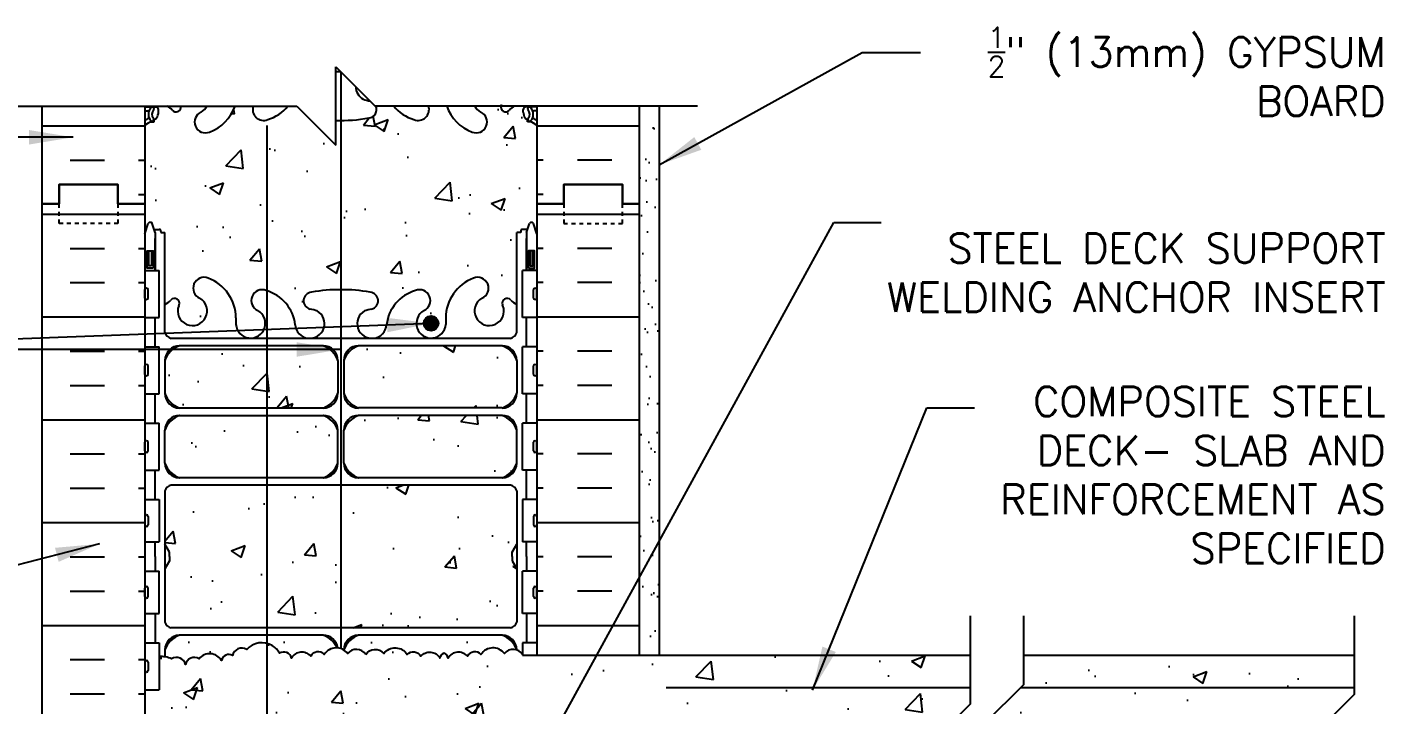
# Model space of a CAD drawing. Header units: inches. Extents: x 327.1 to 422.2, y 123.4 to 189.9.
# Drawn here: x 387.33 to 422.2, y 172.58 to 189.88 of the extents above; entities that cross this region are included whole.
import ezdxf

# ---------------------------------------------------------------- set-up
doc = ezdxf.new("R2010")
doc.units = ezdxf.units.IN
doc.header["$LTSCALE"] = 0.5
doc.header["$MEASUREMENT"] = 0
doc.linetypes.add('DASHED2', pattern=[0.375, 0.25, -0.125])
for name, color, linetype in [('HATCH', 12, 'Continuous'), ('line25', 2, 'Continuous'), ('LINE3', 3, 'Continuous'), ('LINE50', 5, 'Continuous'), ('LINE9', 9, 'Continuous'), ('TEXT', 4, 'Continuous'), ('Web_Edge', 9, 'Continuous')]:
    doc.layers.add(name, color=color, linetype=linetype)
doc.styles.add('DIM', font='romans.shx', dxfattribs={"width": 0.7})
doc.styles.add('ROMANS', font='romans.shx', dxfattribs={"height": 0.75})
doc.styles.get("Standard").update_dxf_attribs({"font": 'romans.shx', "height": 0.75})
doc.linetypes.add('STEEL', pattern='A,0.5,-0.2,["X",Standard,S=0.1,R=0,X=-0.1,Y=-0.05],-0.1', length=0.8)
doc.dimstyles.new('ext_12', dxfattribs={"dimscale": 12, "dimtxt": 0.09375, "dimasz": 0.09375, "dimexe": 0.09375, "dimexo": 0.0625, "dimgap": 0.0625, "dimtad": 1, "dimdec": 1, "dimzin": 3, "dimdsep": 46, "dimlunit": 4, "dimtxsty": 'DIM', "dimcen": 0.09, "dimdle": 0.09375, "dimclrt": 4, "dimadec": 0, "dimazin": 0, "dimtfac": 1, "dimtdec": 1, "dimtmove": 2, "dimatfit": 3, "dimfxl": 1, "dimfrac": 2, "dimtolj": 1, "dimtzin": 0, "dimarcsym": 0})
pattern_1 = [(50, (0, 0), (3.5863, -0.31376), [0.375, -4.125]), (355, (0, 0), (-0.693757, 3.76096), [0.3, -3.3]), (100.45144, (0.299, -0.026), (2.892544, 3.4472), [0.3187, -3.50571]), (46.1842, (0, 1), (5.336207, -0.827596), [0.5625, -6.1875]), (96.6356, (0.4447, 0.931), (4.67331, 4.870593), [0.47805, -5.25857]), (351.1842, (0, 1), (4.67331, 4.87059), [0.45, -4.95]), (21, (0.5, 0.75), (2.984535, -2.013094), [0.375, -4.125]), (326, (0.5, 0.75), (1.216577, 3.62575), [0.3, -3.3]), (71.45144, (0.7487, 0.5822), (4.201112, 1.612656), [0.3187, -3.50571]), (37.5, (0, 0), (0.0607993, 1.6644693), [0, -3.26, 0, -3.35, 0, -3.3125]), (7.5, (0, 0), (1.315348, 1.9720586), [0, -1.91, 0, -3.185, 0, -1.2625]), (327.5, (-1.115, 0), (2.669112, -0.1127744), [0, -1.25, 0, -3.9, 0, -5.175]), (317.5, (-1.615, 0), (2.915931, 0.500525), [0, -1.625, 0, -2.59, 0, -3.675])]

msp = doc.modelspace()

# ---------------------------------------------------------------- hatches: boundary and pattern name
at = {"layer": 'HATCH'}
h = msp.add_hatch(dxfattribs=at)
h.set_pattern_fill('AR-CONC', color=256, scale=0.5)
h.set_pattern_definition(pattern_1)
h.paths.add_polyline_path([(399.822, 184.638), (399.922, 184.638), (399.922, 184.668, -0.414214), (399.972, 184.718), (400.098, 184.718), (400.141, 184.849, -0.725737), (400.247, 184.868), (400.332, 184.607), (400.332, 185.367), (400.332, 187.367, 0.08841), (400.186, 187.464), (400.096, 187.464), (400.096, 187.506, -0.249069), (399.986, 187.713), (399.986, 187.78, -0.414214), (400.048, 187.843), (399.73, 187.845, 0.072489), (399.633, 187.762, -0.764001), (399.416, 187.867), (398.749, 187.867, 0.143503), (398.895, 187.714, -1), (398.681, 187.203, -0.223023), (398.033, 187.867), (397.566, 187.867, -0.648279), (397.198, 187.52, -0.153931), (396.681, 187.867), (396.228, 187.867, -0.507939), (396.046, 187.562, -0.055842), (395.207, 187.5), (395.207, 186.867), (394.207, 187.867), (393.982, 187.867, -0.153931), (393.466, 187.52, -0.648279), (393.097, 187.867), (392.631, 187.867, -0.223023), (391.983, 187.203, -1), (391.769, 187.714, 0.143503), (391.915, 187.867), (391.248, 187.867, -0.763977), (391.03, 187.762, 0.09782), (390.895, 187.867), (390.615, 187.843, -0.414214), (390.678, 187.78), (390.678, 187.713, -0.249069), (390.568, 187.506), (390.568, 187.464), (390.478, 187.464, 0.088416), (390.332, 187.367), (390.332, 185.367), (390.332, 184.607), (390.411, 184.849, -0.725737), (390.517, 184.868), (390.566, 184.718), (390.692, 184.718, -0.414214), (390.742, 184.668), (390.742, 184.638), (390.842, 184.638), (390.842, 182.801, 0.108933), (390.994, 182.914, -0.8344), (391.206, 182.788), (391.194, 182.767, 2.155404), (391.733, 182.961, -1), (391.947, 183.473, -0.311223), (392.655, 182.457), (392.655, 182.292, 1.661382), (393.216, 182.644, -1), (393.43, 183.155, -0.307094), (394.168, 182.26, 1.604516), (394.727, 182.636, 0.044004), (394.586, 182.675, -0.921438), (394.582, 183.114, -0.049932), (395.332, 183.178, -0.049932), (396.082, 183.114, -0.921438), (396.078, 182.675, 0.044004), (395.937, 182.636, 1.604516), (396.495, 182.26, -0.307094), (397.234, 183.155, -1), (397.448, 182.644, 1.661382), (398.009, 182.292), (398.008, 182.437, -0.316114), (398.717, 183.473, -1), (398.931, 182.961, 2.135543), (399.471, 182.762, -0.940447), (399.669, 182.914, 0.10894), (399.822, 182.801)])
h.paths.add_polyline_path([(395.713, 188.361, 0.265291), (395.901, 188.04, 0.055342), (396.079, 187.994)])
h.paths.add_polyline_path([(399.822, 176.054), (399.702, 176.254), (399.702, 176.367), (399.702, 176.479), (399.822, 176.679), (399.822, 178.04, 0.268138), (399.661, 178.189), (391.003, 178.189, 0.268156), (390.842, 178.04), (390.842, 176.679), (390.962, 176.479), (390.962, 176.367), (390.962, 176.254), (390.842, 176.054), (390.842, 174.693, 0.268156), (391.003, 174.545), (399.661, 174.545, 0.268138), (399.822, 174.693)])
h.paths.add_polyline_path([(395.256, 179.592, 0.225652), (394.881, 179.967), (391.217, 179.967, 0.225652), (390.842, 179.592), (390.842, 178.751, 0.225652), (391.217, 178.376), (394.881, 178.376, 0.225652), (395.256, 178.751)])
h.paths.add_polyline_path([(395.256, 181.373, 0.225652), (394.881, 181.748), (391.217, 181.748, 0.225652), (390.842, 181.373), (390.842, 180.533, 0.225652), (391.217, 180.158), (394.881, 180.158, 0.225652), (395.256, 180.533)])
h.paths.add_polyline_path([(399.822, 181.373, 0.225652), (399.447, 181.748), (395.783, 181.748, 0.225652), (395.408, 181.373), (395.408, 180.533, 0.225652), (395.783, 180.158), (399.447, 180.158, 0.225652), (399.822, 180.533)])
h.paths.add_polyline_path([(399.822, 179.592, 0.225652), (399.447, 179.967), (395.783, 179.967, 0.225652), (395.408, 179.592), (395.408, 178.751, 0.225652), (395.783, 178.376), (399.447, 178.376, 0.225652), (399.822, 178.751)])
h.paths.add_polyline_path([(394.881, 174.357), (391.217, 174.357, 0.225652), (390.842, 173.982), (390.842, 173.804, -0.074378), (391.012, 173.751, -0.520567), (391.371, 173.608, -0.520567), (391.713, 173.755, -0.520567), (392.285, 173.715, -0.520567), (392.567, 173.836, -0.520567), (392.929, 173.992, -0.362673), (393.582, 174.091, -0.132818), (393.768, 173.896, -0.520567), (394.072, 173.775, -0.520567), (394.563, 173.818, -0.520567), (394.908, 173.867, -0.268957), (395.235, 174.034, 0.202087)])
h.paths.add_polyline_path([(411.395, 173.851), (399.967, 173.851), (399.967, 173.867, 0.513851), (399.506, 173.889, 0.520567), (398.908, 173.867, 0.520567), (398.563, 173.818, 0.520567), (398.072, 173.775, 0.222996), (397.967, 173.908, 0.222996), (397.861, 173.775, 0.520567), (397.371, 173.818, 0.520567), (397.026, 173.867, 0.520567), (396.427, 173.889, 0.513851), (395.967, 173.867, 0.513851), (395.506, 173.889, 0.520567), (394.908, 173.867, 0.520567), (394.563, 173.818, 0.520567), (394.072, 173.775, 0.520567), (393.768, 173.896, 0.132818), (393.582, 174.091, 0.362673), (392.929, 173.992, 0.520567), (392.567, 173.836, 0.520567), (392.285, 173.715, 0.520567), (391.713, 173.755, 0.520567), (391.371, 173.608, 0.520567), (391.012, 173.751, 0.135519), (390.697, 173.81), (390.697, 172.962), (390.332, 172.962), (390.332, 172.212), (390.697, 172.212), (390.697, 171.012), (390.332, 171.012), (390.332, 170.262), (390.697, 170.262), (390.697, 170.194, -0.235614), (390.866, 170.102, -0.520567), (391.493, 170.102, -0.520567), (391.965, 170.102, -0.520567), (392.428, 170.102, -0.520567), (392.782, 170.102, -0.520567), (393.408, 170.102, -0.520567), (393.88, 170.102, -0.520567), (394.344, 170.102, -0.520567), (394.698, 170.102, -0.520567), (395.097, 170.102, -0.520567), (395.519, 170.102, -0.520567), (396.146, 170.102, -0.520567), (396.618, 170.102, -0.520567), (397.081, 170.102, -0.520567), (397.435, 170.102, -0.108934), (397.536, 170.195), (397.536, 171.351), (397.786, 171.351, -0.414214), (398.036, 171.101), (398.036, 170.101, 0.414214), (398.286, 169.851), (398.351, 169.851), (398.351, 171.351), (412.145, 171.351), (412.395, 171.601), (410.395, 171.601), (411.395, 172.601)])
h.paths.add_polyline_path([(398.301, 169.351), (397.536, 169.351), (397.536, 170.195, 0.108934), (397.435, 170.102, 0.520567), (397.081, 170.102, 0.520567), (396.618, 170.102, 0.520567), (396.146, 170.102, 0.520567), (395.519, 170.102, 0.520567), (395.097, 170.102, 0.520567), (394.698, 170.102, 0.520567), (394.344, 170.102, 0.520567), (393.88, 170.102, 0.520567), (393.408, 170.102, 0.520567), (392.782, 170.102, 0.520567), (392.428, 170.102, 0.520567), (391.965, 170.102, 0.520567), (391.493, 170.102, 0.520567), (390.866, 170.102, 0.235614), (390.697, 170.194), (390.697, 169.062), (390.332, 169.062), (390.332, 167.367), (390.332, 165.367, 0.088416), (390.478, 165.269), (390.568, 165.269), (390.568, 165.228, -0.249069), (390.678, 165.021), (390.678, 164.953, -0.414214), (390.615, 164.891), (390.568, 164.891), (390.568, 164.821), (390.673, 164.821, 0.231736), (391.03, 164.972, -0.8344), (391.242, 164.846), (391.23, 164.825, 2.155404), (391.769, 165.019, -1), (391.983, 165.53, -0.311223), (392.691, 164.514), (392.691, 164.349, 1.661382), (393.252, 164.702, -1), (393.466, 165.213, -0.30095), (394.202, 164.341, 1.661382), (394.763, 164.693, 0.055617), (394.584, 164.739, -0.843243), (394.618, 165.171, -0.047544), (395.332, 165.236, -0.047544), (396.046, 165.171, -0.843243), (396.08, 164.739, 0.055617), (395.901, 164.693, 1.661382), (396.462, 164.341, -0.30095), (397.198, 165.213, -1), (397.412, 164.702, 1.661382), (397.973, 164.349), (397.972, 164.514, -0.21593), (398.349, 165.333), (398.022, 165.333), (398.022, 165.559), (398.301, 165.559)])
h.paths.add_polyline_path([(400.301, 169.351), (398.801, 169.351), (398.801, 165.559), (399.079, 165.559), (399.079, 165.333), (399.059, 165.333, -0.360987), (398.895, 165.019, 2.155404), (399.433, 164.825), (399.422, 164.846, -0.834375), (399.633, 164.972, 0.23174), (399.991, 164.821), (400.096, 164.821), (400.096, 164.891), (400.048, 164.891, -0.414214), (399.986, 164.953), (399.986, 165.021, -0.249069), (400.096, 165.228), (400.096, 165.269), (400.186, 165.269, 0.08841), (400.332, 165.367), (400.332, 167.851), (400.301, 167.851)])
h.paths.add_polyline_path([(400.332, 161.174, 0.08841), (400.186, 161.272), (400.096, 161.272), (400.096, 161.313, -0.249069), (399.986, 161.521), (399.986, 161.588, -0.414214), (400.048, 161.651), (400.096, 161.651), (400.096, 161.721), (399.991, 161.721, -0.155529), (399.815, 161.855, 0.180914), (399.397, 162.166), (397.817, 162.519, 0.054974), (397.49, 162.555), (395.332, 162.555), (393.174, 162.555, 0.054974), (392.847, 162.519), (391.266, 162.166, 0.180914), (390.849, 161.855, -0.155529), (390.673, 161.721), (390.568, 161.721), (390.568, 161.651), (390.615, 161.651, -0.414214), (390.678, 161.588), (390.678, 161.521, -0.249069), (390.568, 161.313), (390.568, 161.272), (390.478, 161.272, 0.088416), (390.332, 161.174), (390.332, 155.559, 0.088416), (390.478, 155.462), (390.568, 155.462), (390.568, 155.42, -0.249069), (390.678, 155.213), (390.678, 155.145, -0.414214), (390.615, 155.083), (390.568, 155.083), (390.568, 155.013), (390.673, 155.013, -0.155529), (390.849, 154.879, 0.180914), (391.266, 154.567), (392.847, 154.214, 0.054974), (393.174, 154.178), (395.332, 154.178), (397.49, 154.178, 0.054974), (397.817, 154.214), (399.397, 154.567, 0.180914), (399.815, 154.879, -0.155529), (399.991, 155.013), (400.096, 155.013), (400.096, 155.083), (400.048, 155.083, -0.414214), (399.986, 155.145), (399.986, 155.213, -0.249069), (400.096, 155.42), (400.096, 155.462), (400.186, 155.462, 0.08841), (400.332, 155.559)])
h.paths.add_polyline_path([(391.23, 151.909), (391.242, 151.887, -0.042992), (391.248, 151.867), (391.915, 151.867, 1.536615)])
h.paths.add_polyline_path([(392.691, 152.384), (392.691, 152.219, -0.082475), (392.631, 151.867), (393.097, 151.867, -0.213387), (393.252, 152.031, 1.661382)])
h.paths.add_polyline_path([(394.202, 152.393, -0.140509), (393.982, 151.867), (394.435, 151.867, -0.234755), (394.584, 151.994, 0.055617), (394.763, 152.04, 1.661382)])
h.paths.add_polyline_path([(395.535, 151.502, -0.013449), (395.332, 151.497, -0.030026), (394.879, 151.522), (395.535, 150.867)])
h.paths.add_polyline_path([(395.798, 152.603), (396.535, 151.867), (396.681, 151.867, -0.140509), (396.462, 152.393, 0.676263)])
h.paths.add_polyline_path([(397.972, 152.219), (397.973, 152.384, 1.661382), (397.412, 152.031, -0.213387), (397.566, 151.867), (398.033, 151.867, -0.082475)])
h.paths.add_polyline_path([(398.749, 151.867), (399.416, 151.867, -0.042992), (399.422, 151.887), (399.433, 151.909, 1.536615)])
h = msp.add_hatch(dxfattribs=at)
h.set_pattern_fill('INSUL', color=256, scale=7, style=0)
h.set_pattern_definition([(0, (-2535.8298, -211.6428), (0, 2.625), []), (0, (-2535.8298, -210.7678), (0, 2.625), [0.875, -0.875]), (0, (-2535.8298, -209.8928), (0, 2.625), [0.875, -0.875])])
h.paths.add_polyline_path([(390.332, 187.867), (387.707, 187.867), (387.707, 185.367), (388.144, 185.367), (388.144, 185.867), (389.644, 185.867), (389.644, 185.367), (390.332, 185.367)])
h = msp.add_hatch(dxfattribs=at)
h.set_pattern_fill('INSUL', color=256, scale=7, style=0)
h.set_pattern_definition([(180, (3326.4934, -211.6428), (0, 2.625), []), (180, (3326.4934, -210.7678), (0, 2.625), [0.875, -0.875]), (180, (3326.4934, -209.8928), (0, 2.625), [0.875, -0.875])])
h.paths.add_polyline_path([(402.957, 187.867), (400.332, 187.867), (400.332, 185.367), (401.019, 185.367), (401.019, 185.867), (402.519, 185.867), (402.519, 185.367), (402.957, 185.367)])
h = msp.add_hatch(dxfattribs=at)
h.set_pattern_fill('AR-SAND', color=256, scale=0.5, style=0)
h.set_pattern_definition([(37.5, (278.6297, 32.35325), (-0.0314967, 0.963412), [0, -0.76, 0, -0.85, 0, -0.8125]), (7.5, (278.6297, 32.3532), (0.884888, 1.411073), [0, -0.41, 0, -0.685, 0, -0.2625]), (327.5, (278.0147, 32.35325), (1.557071, 0.0028295), [0, -0.25, 0, -0.9, 0, -1.175]), (317.5, (278.0147, 32.3532), (1.503063, 0.438838), [0, -0.125, 0, -0.59, 0, -0.675])])
h.paths.add_polyline_path([(403.457, 178.542), (402.957, 178.358), (402.957, 173.851), (403.457, 173.851)])
h.paths.add_polyline_path([(403.457, 187.867), (402.957, 187.867), (402.957, 178.867), (402.957, 178.358), (403.457, 178.542)])
h = msp.add_hatch(dxfattribs=at)
h.set_pattern_fill('INSUL', color=256, scale=7, style=0)
h.set_pattern_definition([(0, (-2535.8298, -229.6428), (0, 2.625), []), (0, (-2535.8298, -228.7678), (0, 2.625), [0.875, -0.875]), (0, (-2535.8298, -227.8928), (0, 2.625), [0.875, -0.875])])
h.paths.add_polyline_path([(387.707, 167.367), (388.144, 167.367), (388.144, 167.867), (389.644, 167.867), (389.644, 167.367), (390.332, 167.367), (390.332, 185.367), (389.644, 185.367), (389.644, 185.867), (388.144, 185.867), (388.144, 185.367), (387.707, 185.367)])
h = msp.add_hatch(dxfattribs=at)
h.set_pattern_fill('INSUL', color=256, scale=7, style=0)
h.set_pattern_definition([(180, (3326.4934, -229.6428), (0, 2.625), []), (180, (3326.4934, -228.7678), (0, 2.625), [0.875, -0.875]), (180, (3326.4934, -227.8928), (0, 2.625), [0.875, -0.875])])
h.paths.add_polyline_path([(400.332, 173.851), (402.957, 173.851), (402.957, 185.367), (402.519, 185.367), (402.519, 185.867), (401.019, 185.867), (401.019, 185.367), (400.332, 185.367)])
h = msp.add_hatch(dxfattribs=at)
h.set_pattern_fill('AR-CONC', color=256, scale=0.5)
h.set_pattern_definition([(50, (4.6645, -0.0065), (3.5863, -0.31376), [0.375, -4.125]), (355, (4.6645, -0.0065), (-0.693757, 3.76096), [0.3, -3.3]), (100.4514, (4.9634, -0.0326), (2.892544, 3.4472), [0.3187, -3.50571]), (46.1842, (4.6645, 0.9935), (5.336207, -0.827596), [0.5625, -6.1875]), (96.6356, (5.109, 0.9245), (4.67331, 4.87059), [0.47805, -5.25857]), (351.1842, (4.6645, 0.9935), (4.67331, 4.87059), [0.45, -4.95]), (21, (5.1645, 0.7435), (2.984535, -2.013094), [0.375, -4.125]), (326, (5.1645, 0.7435), (1.216577, 3.62575), [0.3, -3.3]), (71.4514, (5.4132, 0.5757), (4.201112, 1.612656), [0.3187, -3.50571]), (37.5, (4.6645, -0.0065), (0.0607993, 1.6644693), [0, -3.26, 0, -3.35, 0, -3.3125]), (7.5, (4.6645, -0.0065), (1.315348, 1.9720586), [0, -1.91, 0, -3.185, 0, -1.2625]), (327.5, (3.5495, -0.0065), (2.669112, -0.1127744), [0, -1.25, 0, -3.9, 0, -5.175]), (317.5, (3.0495, -0.0065), (2.915931, 0.500525), [0, -1.625, 0, -2.59, 0, -3.675])])
h.paths.add_polyline_path([(398.247, 174.085, -0.132818), (398.433, 173.89, -0.520567), (398.737, 173.769, -0.520567), (399.227, 173.812, -0.520567), (399.572, 173.861, -0.268957), (399.899, 174.027, 0.202087), (399.545, 174.351), (395.881, 174.351, 0.225652), (395.506, 173.976), (395.506, 173.798, -0.074378), (395.676, 173.744, -0.520567), (396.035, 173.601, -0.520567), (396.377, 173.748, -0.520567), (396.95, 173.709, -0.520567), (397.231, 173.83, -0.520567), (397.593, 173.985, -0.362673)])
h = msp.add_hatch(dxfattribs=at)
h.set_pattern_fill('AR-CONC', color=256, scale=0.5)
h.set_pattern_definition(pattern_1)
h.paths.add_polyline_path([(421.197, 172.851), (421.197, 173.022), (412.68, 173.022), (411.76, 172.101), (413.76, 172.101), (413.01, 171.351), (421.697, 171.351), (422.197, 171.851), (420.197, 171.851)])
h.paths.add_polyline_path([(421.197, 173.851), (412.76, 173.851), (412.76, 173.101), (412.68, 173.022), (421.197, 173.022)])
at = {"layer": 'LINE3'}
msp.add_hatch(color=256, dxfattribs=at).paths.add_polyline_path([(397.447, 182.319, 1), (397.822, 182.319, 1)])

# ---------------------------------------------------------------- linework, layer by layer
at = {"layer": 'HATCH'}
for points in [[(393.582, 174.091, 0.362673), (392.929, 173.992, 0.520567), (392.567, 173.836, 0.520567), (392.285, 173.715, 0.520567), (391.713, 173.755, 0.520567), (391.371, 173.608, 0.520567), (391.012, 173.751, 0.135519), (390.697, 173.81, 0.104331)], [(395.967, 173.867, 0.513851), (395.506, 173.889, 0.520567), (394.908, 173.867, 0.520567), (394.563, 173.818, 0.520567), (394.072, 173.775, 0.520567), (393.768, 173.896, 0.132818), (393.582, 174.091, 0.132818)], [(395.967, 173.867, -0.513851), (396.427, 173.889, -0.520567), (397.026, 173.867, -0.520567), (397.371, 173.818, -0.520567), (397.861, 173.775, -0.222996), (397.967, 173.908, -0.222996)], [(399.967, 173.867, 0.513851), (399.506, 173.889, 0.520567), (398.908, 173.867, 0.520567), (398.563, 173.818, 0.520567), (398.072, 173.775, 0.222996), (397.967, 173.908, 0.222996)]]:
    msp.add_lwpolyline(points, format="xyb", dxfattribs=at)
at = {"layer": 'line25'}
for p, q in [((390.332, 187.867), (390.332, 185.367)), ((400.332, 187.867), (400.332, 185.367)), ((390.332, 185.367), (390.332, 167.367)), ((400.332, 185.367), (400.332, 173.867)), ((400.332, 185.367), (400.332, 173.851)), ((390.332, 183.672), (390.697, 183.672)), ((390.697, 182.472), (390.697, 183.672)), ((400.332, 183.672), (399.967, 183.672)), ((399.967, 182.472), (399.967, 183.672)), ((390.332, 182.472), (390.697, 182.472)), ((400.332, 182.472), (399.967, 182.472)), ((390.332, 181.722), (390.697, 181.722)), ((390.697, 180.522), (390.697, 181.722)), ((400.332, 181.722), (399.967, 181.722)), ((399.967, 180.522), (399.967, 181.722)), ((390.332, 180.522), (390.697, 180.522)), ((400.332, 180.522), (399.967, 180.522)), ((390.332, 179.772), (390.697, 179.772)), ((390.697, 178.572), (390.697, 179.772)), ((400.332, 179.772), (399.967, 179.772)), ((399.967, 178.572), (399.967, 179.772)), ((390.332, 178.572), (390.697, 178.572)), ((400.332, 178.572), (399.967, 178.572)), ((390.332, 177.822), (390.697, 177.822)), ((390.697, 177.822), (390.697, 176.742)), ((400.332, 177.822), (399.967, 177.822)), ((399.967, 177.822), (399.967, 176.742)), ((390.332, 176.742), (390.697, 176.742)), ((400.332, 176.742), (399.967, 176.742)), ((390.332, 175.992), (390.697, 175.992)), ((390.697, 174.912), (390.697, 175.992)), ((400.332, 175.992), (399.967, 175.992)), ((399.967, 174.912), (399.967, 175.992)), ((390.332, 174.912), (390.697, 174.912)), ((400.332, 174.912), (399.967, 174.912)), ((390.332, 174.162), (390.697, 174.162)), ((390.697, 174.162), (390.697, 172.962)), ((400.332, 174.162), (399.967, 174.162)), ((399.967, 174.162), (399.967, 173.851)), ((400.332, 174.162), (399.967, 174.162)), ((399.967, 173.851), (411.395, 173.851)), ((412.76, 173.851), (421.197, 173.851)), ((390.332, 172.962), (390.697, 172.962))]:
    msp.add_line(p, q, dxfattribs=at)
at = {"layer": 'LINE3'}
for p, q in [((395.332, 188.742), (395.332, 174.015)), ((393.441, 187.367), (393.441, 152.867))]:
    msp.add_line(p, q, dxfattribs=at)
msp.add_circle((397.635, 182.319), 0.188, dxfattribs=at)
at = {"layer": 'LINE50'}
for p, q in [((387.707, 185.367), (387.707, 187.867)), ((402.957, 185.367), (402.957, 187.867)), ((387.707, 167.367), (387.707, 185.367)), ((402.957, 173.851), (402.957, 185.367))]:
    msp.add_line(p, q, dxfattribs=at)
for points in [[(387.707, 185.367), (388.144, 185.367), (388.144, 185.867), (389.644, 185.867), (389.644, 185.367), (390.332, 185.367)], [(390.332, 185.367), (389.644, 185.367), (389.644, 185.867), (388.144, 185.867), (388.144, 185.367), (387.707, 185.367)], [(402.957, 185.367), (402.519, 185.367), (402.519, 185.867), (401.019, 185.867), (401.019, 185.367), (400.332, 185.367)], [(400.332, 185.367), (401.019, 185.367), (401.019, 185.867), (402.519, 185.867), (402.519, 185.367), (402.957, 185.367)]]:
    msp.add_lwpolyline(points, dxfattribs=at)
at = {"layer": 'LINE9'}
for p, q in [((395.207, 186.867), (395.207, 188.867)), ((395.207, 188.867), (396.207, 187.867)), ((385.985, 187.867), (394.207, 187.867)), ((394.207, 187.867), (395.207, 186.867)), ((404.429, 187.867), (396.207, 187.867)), ((403.457, 187.867), (403.457, 173.867)), ((390.332, 182.962), (390.332, 183.182)), ((390.332, 183.127), (390.332, 183.127)), ((390.372, 183.222), (390.372, 183.222)), ((390.412, 182.962), (390.412, 183.182)), ((400.252, 182.962), (400.252, 183.182)), ((400.292, 183.222), (400.292, 183.222)), ((400.332, 182.962), (400.332, 183.182)), ((400.332, 183.127), (400.332, 183.127)), ((390.332, 183.017), (390.332, 183.017)), ((390.372, 182.922), (390.372, 182.922)), ((400.292, 182.922), (400.292, 182.922)), ((400.332, 183.017), (400.332, 183.017)), ((390.332, 181.012), (390.332, 181.232)), ((390.332, 181.177), (390.332, 181.177)), ((390.332, 181.067), (390.332, 181.067)), ((390.372, 181.272), (390.372, 181.272)), ((390.372, 180.972), (390.372, 180.972)), ((390.412, 181.012), (390.412, 181.232)), ((400.252, 181.012), (400.252, 181.232)), ((400.292, 181.272), (400.292, 181.272)), ((400.292, 180.972), (400.292, 180.972)), ((400.332, 181.012), (400.332, 181.232)), ((400.332, 181.177), (400.332, 181.177)), ((400.332, 181.067), (400.332, 181.067)), ((390.332, 179.062), (390.332, 179.282)), ((390.332, 179.227), (390.332, 179.227)), ((390.372, 179.322), (390.372, 179.322)), ((390.412, 179.062), (390.412, 179.282)), ((400.252, 179.062), (400.252, 179.282)), ((400.292, 179.322), (400.292, 179.322)), ((400.332, 179.062), (400.332, 179.282)), ((400.332, 179.227), (400.332, 179.227)), ((390.332, 179.117), (390.332, 179.117)), ((390.372, 179.022), (390.372, 179.022)), ((400.292, 179.022), (400.292, 179.022)), ((400.332, 179.117), (400.332, 179.117)), ((390.332, 177.392), (390.332, 177.172)), ((390.332, 177.337), (390.332, 177.337)), ((390.332, 177.227), (390.332, 177.227)), ((390.372, 177.432), (390.372, 177.432)), ((390.372, 177.132), (390.372, 177.132)), ((390.412, 177.392), (390.412, 177.172)), ((400.252, 177.392), (400.252, 177.172)), ((400.292, 177.432), (400.292, 177.432)), ((400.292, 177.132), (400.292, 177.132)), ((400.332, 177.392), (400.332, 177.172)), ((400.332, 177.337), (400.332, 177.337)), ((400.332, 177.227), (400.332, 177.227)), ((390.332, 175.342), (390.332, 175.562)), ((390.332, 175.507), (390.332, 175.507)), ((390.332, 175.397), (390.332, 175.397)), ((390.372, 175.602), (390.372, 175.602)), ((390.412, 175.342), (390.412, 175.562)), ((400.252, 175.342), (400.252, 175.562)), ((400.292, 175.602), (400.292, 175.602)), ((400.332, 175.342), (400.332, 175.562)), ((400.332, 175.507), (400.332, 175.507)), ((400.332, 175.397), (400.332, 175.397)), ((390.372, 175.302), (390.372, 175.302)), ((400.292, 175.302), (400.292, 175.302)), ((390.332, 173.672), (390.332, 173.452)), ((390.372, 173.712), (390.372, 173.712)), ((390.412, 173.672), (390.412, 173.452)), ((390.332, 173.617), (390.332, 173.617)), ((390.332, 173.507), (390.332, 173.507)), ((390.372, 173.412), (390.372, 173.412))]:
    msp.add_line(p, q, dxfattribs=at)
at = {"layer": 'LINE9', "linetype": 'STEEL'}
for p, q in [((403.637, 173.022), (411.395, 173.022)), ((412.68, 173.022), (421.197, 173.022))]:
    msp.add_line(p, q, dxfattribs=at)
at = {"layer": 'LINE9', "linetype": 'DASHED2', "ltscale": 0.15}
for points in [[(389.644, 185.367), (389.644, 185.367), (389.644, 184.867), (388.144, 184.867), (388.144, 185.367), (388.144, 185.367)], [(389.644, 185.367), (389.644, 185.367), (389.644, 184.867), (388.144, 184.867), (388.144, 185.367), (388.144, 185.367)], [(401.019, 185.367), (401.019, 185.367), (401.019, 184.867), (402.519, 184.867), (402.519, 185.367), (402.519, 185.367)], [(401.019, 185.367), (401.019, 185.367), (401.019, 184.867), (402.519, 184.867), (402.519, 185.367), (402.519, 185.367)]]:
    msp.add_lwpolyline(points, dxfattribs=at)
at = {"layer": 'LINE9'}
for points in [[(411.395, 168.851), (411.395, 170.601), (412.395, 171.601), (410.395, 171.601), (411.395, 172.601), (411.395, 174.851)], [(412.76, 168.851), (412.76, 171.101), (413.76, 172.101), (411.76, 172.101), (412.76, 173.101), (412.76, 174.851)], [(421.197, 168.851), (421.197, 170.851), (422.197, 171.851), (420.197, 171.851), (421.197, 172.851), (421.197, 174.851)]]:
    msp.add_lwpolyline(points, dxfattribs=at)
for centre, start, end in [((390.372, 183.182), 90, 180), ((390.372, 183.182), 360, 90), ((400.292, 183.182), 90, 180), ((400.292, 183.182), 0, 90), ((390.372, 182.962), 180, 270), ((390.372, 182.962), 270, 0), ((400.292, 182.962), 180, 270), ((400.292, 182.962), 270, 0), ((390.372, 181.232), 90, 180), ((390.372, 181.012), 180, 270), ((390.372, 181.232), 360, 90), ((390.372, 181.012), 270, 0), ((400.292, 181.232), 90, 180), ((400.292, 181.012), 180, 270), ((400.292, 181.232), 0, 90), ((400.292, 181.012), 270, 0), ((390.372, 179.282), 90, 180), ((390.372, 179.282), 360, 90), ((400.292, 179.282), 90, 180), ((400.292, 179.282), 0, 90), ((390.372, 179.062), 180, 270), ((390.372, 179.062), 270, 0), ((400.292, 179.062), 180, 270), ((400.292, 179.062), 270, 0), ((390.372, 177.392), 90, 180), ((390.372, 177.172), 180, 270), ((390.372, 177.392), 0, 90), ((390.372, 177.172), 270, 0), ((400.292, 177.392), 90, 180), ((400.292, 177.172), 180, 270), ((400.292, 177.392), 360, 90), ((400.292, 177.172), 270, 0), ((390.372, 175.562), 90, 180), ((390.372, 175.562), 360, 90), ((400.292, 175.562), 90, 180), ((400.292, 175.562), 0, 90), ((390.372, 175.342), 180, 270), ((390.372, 175.342), 270, 0), ((400.292, 175.342), 180, 270), ((400.292, 175.342), 270, 0), ((390.372, 173.672), 90, 180), ((390.372, 173.672), 0, 90), ((390.372, 173.452), 180, 270), ((390.372, 173.452), 270, 0)]:
    msp.add_arc(centre, 0.04, start, end, dxfattribs=at)
at = {"layer": 'Web_Edge'}
for p, q in [((395.207, 188.747), (395.326, 188.747)), ((390.332, 187.843), (390.615, 187.843)), ((390.332, 187.743), (390.41, 187.743)), ((390.478, 187.843), (390.478, 187.867)), ((390.568, 187.843), (390.568, 187.867)), ((390.678, 187.713), (390.678, 187.78)), ((399.433, 187.909), (399.422, 187.887)), ((399.986, 187.713), (399.986, 187.78)), ((400.332, 187.843), (400.048, 187.843)), ((400.096, 187.843), (400.096, 187.867)), ((400.186, 187.843), (400.186, 187.867)), ((400.332, 187.743), (400.254, 187.743)), ((390.478, 187.464), (390.568, 187.464)), ((390.568, 187.464), (390.568, 187.506)), ((400.096, 187.464), (400.096, 187.506)), ((400.186, 187.464), (400.096, 187.464)), ((390.332, 184.607), (390.417, 184.868)), ((390.592, 184.638), (390.517, 184.868)), ((400.072, 184.638), (400.147, 184.868)), ((400.332, 184.607), (400.247, 184.868)), ((390.566, 184.718), (390.692, 184.718)), ((390.592, 184.638), (390.592, 183.672)), ((390.742, 184.668), (390.742, 184.668)), ((390.742, 184.668), (390.742, 184.638)), ((390.742, 184.638), (390.842, 184.638)), ((390.842, 182.084), (390.842, 184.638)), ((399.922, 184.638), (399.822, 184.638)), ((399.822, 182.084), (399.822, 184.638)), ((399.922, 184.668), (399.922, 184.668)), ((399.922, 184.668), (399.922, 184.638)), ((400.098, 184.718), (399.972, 184.718)), ((400.072, 184.638), (400.072, 183.672)), ((391.194, 182.767), (391.206, 182.788)), ((399.469, 182.767), (399.458, 182.788)), ((392.655, 182.457), (392.655, 182.292)), ((398.008, 182.457), (398.009, 182.292)), ((399.661, 181.936), (391.003, 181.936)), ((394.881, 181.748), (391.217, 181.748)), ((399.447, 181.748), (395.783, 181.748)), ((390.842, 181.373), (390.842, 180.533)), ((395.256, 181.373), (395.256, 180.533)), ((395.408, 181.374), (395.408, 180.533)), ((399.822, 181.373), (399.822, 180.533)), ((391.217, 180.158), (394.881, 180.158)), ((391.217, 179.967), (394.881, 179.967)), ((399.447, 180.158), (395.783, 180.158)), ((399.447, 179.967), (395.783, 179.967)), ((390.842, 178.751), (390.842, 179.592)), ((395.256, 178.751), (395.256, 179.592)), ((395.408, 178.75), (395.408, 179.591)), ((399.822, 178.751), (399.822, 179.592)), ((399.661, 178.189), (391.003, 178.189)), ((394.881, 178.376), (391.217, 178.376)), ((399.447, 178.376), (395.783, 178.376)), ((390.842, 178.04), (390.842, 174.693)), ((399.822, 178.04), (399.822, 174.693)), ((390.962, 176.479), (390.842, 176.679)), ((390.962, 176.479), (390.842, 176.679)), ((390.962, 176.367), (390.962, 176.479)), ((390.962, 176.367), (390.962, 176.479)), ((399.702, 176.479), (399.822, 176.679)), ((399.702, 176.479), (399.822, 176.679)), ((399.702, 176.367), (399.702, 176.479)), ((399.702, 176.367), (399.702, 176.479)), ((390.962, 176.254), (390.842, 176.054)), ((390.962, 176.254), (390.842, 176.054)), ((390.962, 176.367), (390.962, 176.254)), ((390.962, 176.367), (390.962, 176.254)), ((399.702, 176.367), (399.702, 176.254)), ((399.702, 176.367), (399.702, 176.254)), ((399.702, 176.254), (399.822, 176.054)), ((399.702, 176.254), (399.822, 176.054)), ((399.661, 174.545), (391.003, 174.545)), ((394.881, 174.357), (391.217, 174.357)), ((399.447, 174.357), (395.783, 174.357)), ((390.842, 173.982), (390.842, 173.804)), ((395.408, 173.983), (395.408, 173.979)), ((399.822, 173.982), (399.822, 173.981))]:
    msp.add_line(p, q, dxfattribs=at)
for points in [[(390.592, 183.672), (390.592, 184.488)], [(400.072, 183.672), (400.072, 184.488)], [(390.592, 181.722), (390.592, 182.472)], [(400.072, 181.722), (400.072, 182.472)], [(390.592, 179.772), (390.592, 180.522)], [(400.072, 179.772), (400.072, 180.522)], [(390.592, 177.822), (390.592, 178.572)], [(400.072, 177.822), (400.072, 178.572)], [(390.592, 176.367), (390.592, 176.742)], [(400.072, 176.367), (400.072, 176.742)], [(390.592, 176.367), (390.592, 175.992)], [(400.072, 176.367), (400.072, 175.992)], [(390.592, 174.912), (390.592, 174.162)], [(400.072, 174.912), (400.072, 174.162)]]:
    msp.add_lwpolyline(points, dxfattribs=at)
for points in [[(390.542, 183.728), (390.392, 183.728), (390.392, 184.168), (390.542, 184.168)], [(390.502, 183.788), (390.432, 183.788), (390.432, 184.168), (390.502, 184.168)], [(400.122, 183.728), (400.272, 183.728), (400.272, 184.168), (400.122, 184.168)], [(400.162, 183.788), (400.232, 183.788), (400.232, 184.168), (400.162, 184.168)]]:
    msp.add_lwpolyline(points, close=True, dxfattribs=at)
for centre, radius, start, end in [((396.088, 188.365), 0.375, 180.6373, 240.0685), ((396.195, 188.821), 0.834, 249.3729, 262.1063), ((390.41, 187.723), 0.0196, 344.5099, 90.5968), ((390.672, 187.658), 0.25, 137.5391, 219.8855), ((390.52, 187.797), 0.045, 317.5391, 137.5391), ((390.428, 187.713), 0.25, 289.4712, 360), ((390.672, 187.658), 0.16, 137.5391, 219.9999), ((390.615, 187.78), 0.0625, 360, 90), ((390.697, 187.472), 0.441, 41.0127, 63.3604), ((391.125, 187.844), 0.125, 221.0127, 10.5286), ((391.876, 187.459), 0.277, 112.68, 292.68), ((391.582, 188.039), 0.375, 299.9315, 332.597), ((391.6, 188.226), 1.092, 290.5175, 340.8077), ((393.359, 187.776), 0.277, 160.862, 292.68), ((393.175, 188.513), 1.034, 286.3365, 321.3402), ((396.026, 187.781), 0.22, 275.1835, 22.8946), ((397.489, 188.513), 1.034, 218.6598, 253.6635), ((397.305, 187.776), 0.277, 247.32, 19.138), ((399.064, 188.226), 1.092, 199.1923, 249.4825), ((398.788, 187.459), 0.277, 247.32, 67.32), ((399.082, 188.039), 0.375, 207.403, 240.0685), ((399.539, 187.844), 0.125, 159.6243, 318.9873), ((399.966, 187.472), 0.441, 116.6396, 138.9873), ((400.048, 187.78), 0.0625, 90, 180), ((400.236, 187.713), 0.25, 180, 250.5288), ((400.143, 187.797), 0.045, 42.4609, 222.4609), ((399.992, 187.658), 0.16, 320.0001, 42.4609), ((399.992, 187.658), 0.25, 320.1145, 42.4609), ((400.254, 187.723), 0.0196, 89.4032, 195.4901), ((390.678, 187.006), 0.6, 114.9252, 125.2168), ((390.678, 187.006), 0.5, 109.4712, 133.7891), ((390.416, 187.569), 0.021, 296.0043, 16.536), ((390.514, 187.527), 0.045, 220.8121, 38.552), ((395.349, 191.275), 3.777, 267.8428, 280.6275), ((400.15, 187.527), 0.045, 141.448, 319.1879), ((399.986, 187.006), 0.5, 46.2122, 70.5288), ((400.248, 187.569), 0.021, 163.464, 243.9957), ((399.986, 187.006), 0.6, 54.7832, 65.0748), ((390.467, 184.841), 0.0567, 28.0725, 151.9275), ((400.197, 184.841), 0.0567, 28.0725, 151.9275), ((390.692, 184.668), 0.05, 0, 90), ((399.972, 184.668), 0.05, 90, 180), ((391.84, 183.217), 0.277, 67.32, 247.32), ((391.564, 182.45), 1.092, 0.3332, 69.4825), ((399.1, 182.45), 1.092, 110.5175, 179.6668), ((398.824, 183.217), 0.277, 292.68, 112.68), ((393.323, 182.9), 0.277, 67.32, 247.32), ((393.139, 182.163), 1.034, 6.6669, 73.6635), ((394.602, 182.895), 0.22, 95.1835, 255.7396), ((395.279, 179.401), 3.777, 89.1934, 100.6275), ((395.385, 179.401), 3.777, 79.3725, 90.8066), ((396.062, 182.895), 0.22, 284.2604, 84.8165), ((397.525, 182.163), 1.034, 106.3365, 173.3331), ((397.341, 182.9), 0.277, 292.68, 112.68), ((390.661, 183.204), 0.441, 294.1187, 318.9873), ((391.089, 182.832), 0.125, 339.6243, 138.9873), ((391.546, 182.636), 0.375, 159.6243, 60.0685), ((399.118, 182.636), 0.375, 119.9315, 20.3757), ((399.575, 182.832), 0.125, 41.0127, 200.3757), ((400.002, 183.204), 0.441, 221.0127, 245.8818), ((393.029, 182.319), 0.375, 184.2448, 60.0685), ((394.54, 182.311), 0.375, 184.2448, 60.0685), ((394.433, 181.855), 0.834, 69.3729, 82.1063), ((396.124, 182.311), 0.375, 119.9315, 355.7552), ((396.231, 181.855), 0.834, 97.8937, 110.6271), ((397.635, 182.319), 0.375, 119.9315, 355.7552), ((391.051, 182.149), 0.219, 197.3882, 257.4322), ((399.613, 182.149), 0.219, 282.5678, 342.6083), ((391.424, 181.167), 0.617, 109.5682, 160.4318), ((391.217, 181.373), 0.375, 90, 180), ((394.674, 181.167), 0.617, 19.5682, 70.4318), ((394.881, 181.373), 0.375, 360, 90), ((395.99, 181.167), 0.617, 109.5682, 160.4318), ((395.783, 181.373), 0.375, 90, 180), ((399.24, 181.167), 0.617, 19.5682, 70.4318), ((399.447, 181.373), 0.375, 360, 90), ((391.424, 180.739), 0.617, 199.5682, 250.4318), ((391.217, 180.533), 0.375, 180, 270), ((394.674, 180.739), 0.617, 289.5682, 340.4318), ((394.881, 180.533), 0.375, 270, 0), ((395.99, 180.739), 0.617, 199.5682, 250.4318), ((395.783, 180.533), 0.375, 180, 270), ((399.24, 180.739), 0.617, 289.5682, 340.4318), ((399.447, 180.533), 0.375, 270, 0), ((391.424, 179.385), 0.617, 109.5682, 160.4318), ((391.217, 179.592), 0.375, 90, 180), ((394.674, 179.385), 0.617, 19.5682, 70.4318), ((394.881, 179.592), 0.375, 360, 90), ((395.99, 179.385), 0.617, 109.5682, 160.4318), ((395.783, 179.592), 0.375, 90, 180), ((399.24, 179.385), 0.617, 19.5682, 70.4318), ((399.447, 179.592), 0.375, 360, 90), ((391.424, 178.958), 0.617, 199.5682, 250.4318), ((391.217, 178.751), 0.375, 180, 270), ((394.674, 178.958), 0.617, 289.5682, 340.4318), ((394.881, 178.751), 0.375, 270, 0), ((395.99, 178.958), 0.617, 199.5682, 250.4318), ((395.783, 178.751), 0.375, 180, 270), ((399.24, 178.958), 0.617, 289.5682, 340.4318), ((399.447, 178.751), 0.375, 270, 0), ((391.051, 177.975), 0.219, 102.5678, 162.612), ((399.613, 177.975), 0.219, 17.3917, 77.4322), ((391.051, 174.758), 0.219, 197.388, 257.4322), ((399.613, 174.758), 0.219, 282.5678, 342.6083), ((391.424, 173.775), 0.617, 109.5682, 160.4318), ((391.217, 173.982), 0.375, 90, 180), ((394.674, 173.775), 0.617, 24.7325, 70.4318), ((394.881, 173.982), 0.375, 7.6832, 90), ((395.99, 173.775), 0.617, 109.5682, 160.4318), ((395.783, 173.982), 0.375, 90, 180), ((399.24, 173.775), 0.617, 19.5682, 70.4318), ((399.447, 173.982), 0.375, 360, 90)]:
    msp.add_arc(centre, radius, start, end, dxfattribs=at)

# ---------------------------------------------------------------- texts
at = {"layer": 'TEXT', "char_height": 0.75, "attachment_point": 6, "style": 'ROMANS'}
for s, insert, width in [('\\A1;{\\H0.7x;\\S1/2;}" (13mm) GYPSUM BOARD', (421.995, 188.746), 12.19083), ('\\A1;STEEL DECK SUPPORT WELDING ANCHOR INSERT ', (421.995, 183.615), 13.90931), ('\\A1;COMPOSITE STEEL DECK- SLAB AND REINFORCEMENT AS SPECIFIED', (421.995, 178.451), 13.90931)]:
    msp.add_mtext(s, dxfattribs=dict(at, insert=insert, width=width))

# ---------------------------------------------------------------- leaders
at = {"layer": 'TEXT'}
for points, override in [([(403.457, 186.367), (408.631, 189.235), (410.124, 189.235)], {"dimgap": 0.0625, "dimtad": 0}), ([(388.502, 187.069), (383.603, 187.069), (381.75, 187.069)], {"dimgap": 0.0625, "dimtad": 0}), ([(399.676, 169.851), (407.911, 184.893), (409.123, 184.893)], {"dimgap": 0.0625, "dimtad": 0}), ([(397.635, 182.319), (380.196, 181.652), (375.857, 181.652)], {"dimtad": 0}), ([(395.332, 181.652), (378.196, 181.652), (375.857, 181.652)], {"dimtad": 0}), ([(407.369, 172.955), (410.288, 180.159), (411.501, 180.159)], {"dimgap": 0.0625, "dimtad": 0}), ([(389.174, 176.689), (382.58, 174.995), (380.24, 174.995)], {"dimtad": 0})]:
    msp.add_leader(points, dimstyle='ext_12', override=override, dxfattribs=at)

doc.saveas('drawing.dxf')
